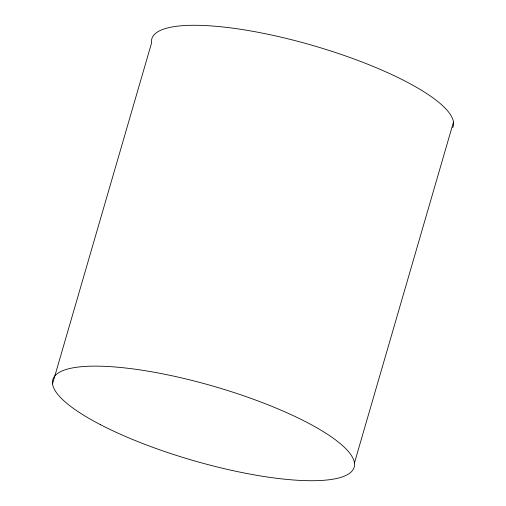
<?xml version="1.0" encoding="UTF-8"?>
<svg xmlns="http://www.w3.org/2000/svg" width="506" height="506" viewBox="0 0 506 506"><rect width="100%" height="100%" fill="white"/><g stroke="black" fill="none" stroke-linecap="round" stroke-linejoin="round"><path stroke-width="0.76" d="M52.529 383.896L151.553 43.048A156.911 38.494 16.2 0 1 307.566 43.99A156.911 38.494 16.2 0 1 452.756 127.544M354.447 462.952L453.471 122.104M100.7 424.8A156.911 38.494 16.2 0 0 350.753 472.338A156.911 38.494 16.2 0 0 159.01 373.131A156.911 38.494 16.2 0 0 100.7 424.8"/></g></svg>
